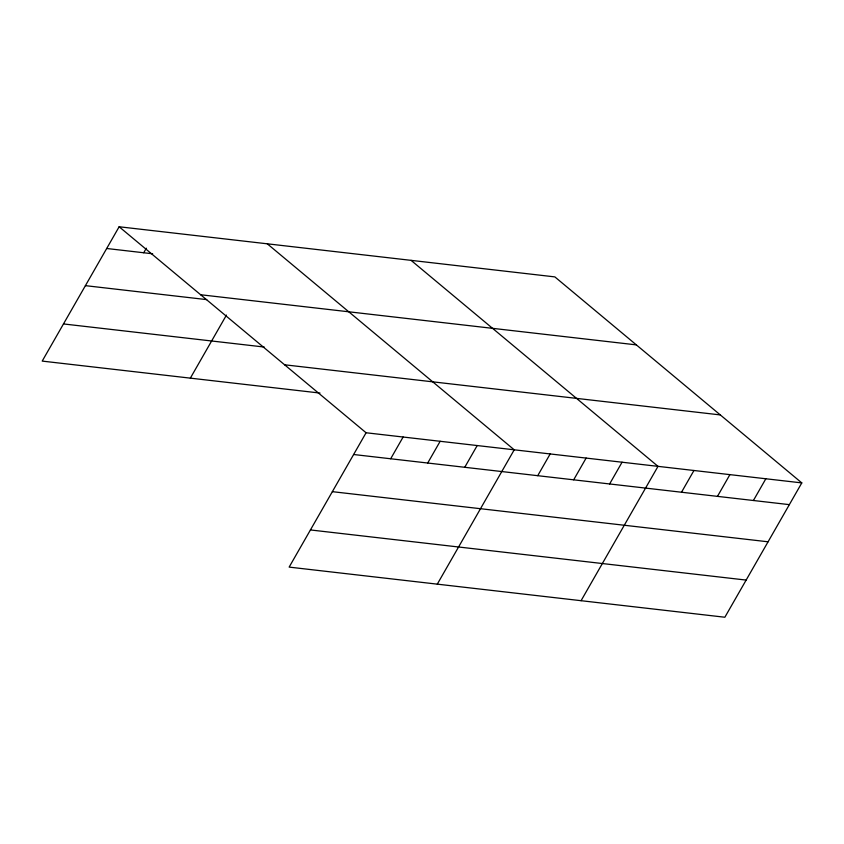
<?xml version="1.0" encoding="UTF-8"?>
<svg xmlns="http://www.w3.org/2000/svg" width="844" height="844" viewBox="0 0 844 844"><rect width="100%" height="100%" fill="white"/><g stroke="black" fill="none" stroke-linecap="round" stroke-linejoin="round"><path stroke-width="1.27" d="M801.8 482.905L366.085 432.761L289.144 567.105L724.859 617.238L801.8 482.905L554.856 276.895L119.141 226.762L42.2 361.095L320.003 393.061M143.723 252.757L146.35 248.178M190.343 378.144L226.456 315.086M390.677 458.767L403.126 437.023M427.708 463.029L440.157 441.285M464.749 467.281L477.198 445.548M437.287 584.154L514.228 449.81L267.284 243.81M537.723 475.678L550.172 453.945M573.677 479.814L586.126 458.081M609.621 483.96L622.07 462.217M581.073 600.696L658.014 466.352L411.07 260.353M681.509 492.231L693.958 470.488M717.463 496.367L729.912 474.623M753.407 500.503L765.856 478.759M106.692 248.495L152.669 253.791M200.629 294.746L636.344 344.879M85.402 285.652L206.727 299.62M63.479 323.938L264.256 347.042M284.597 364.787L720.312 414.921M353.636 454.505L789.351 504.638M332.357 491.662L768.072 541.795M310.434 529.948L746.149 580.081M119.141 226.762L366.085 432.761"/></g></svg>
